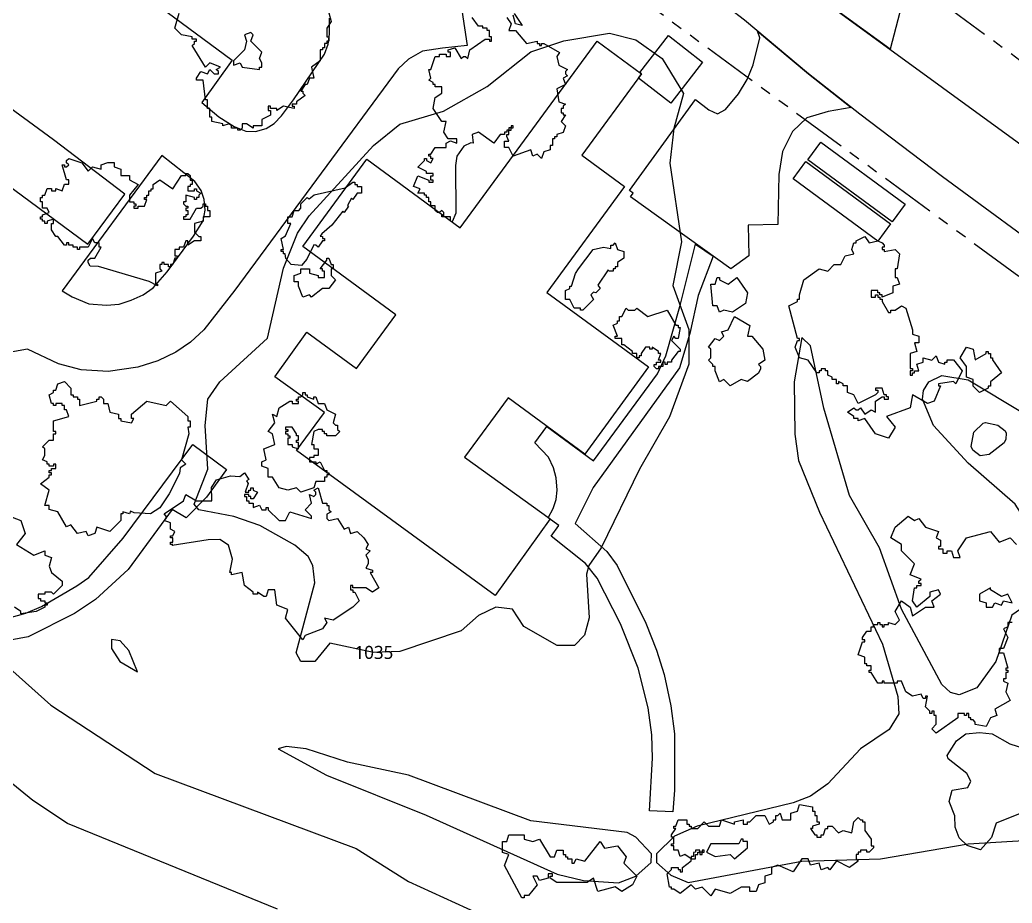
# Model space of a CAD drawing. Header units: metres. Extents: x -400 to 800, y -650 to 500.
# Drawn here: x -1 to 113.4, y -124.9 to -23 of the extents above; entities that cross this region are included whole.
import ezdxf
from ezdxf.enums import TextEntityAlignment as Align

# ---------------------------------------------------------------- set-up
doc = ezdxf.new("R2010")
doc.units = ezdxf.units.M
doc.header["$LTSCALE"] = 2
doc.linetypes.add('PHANTOM', pattern=[6.35, 3.175, -0.635, 0.635, -0.635, 0.635, -0.635])
for name, color, linetype in [('SITE-BLDG-EXIST', 7, 'CONTINUOUS'), ('SITE-PARKING', 250, 'CONTINUOUS'), ('SITE-PATH', 84, 'CONTINUOUS'), ('SITE-PROPERTY', 7, 'PHANTOM'), ('SITE-PROPERTY-SITE', 1, 'PHANTOM'), ('SITE-ROAD-GRAVEL', 32, 'CONTINUOUS'), ('SITE-ROAD-PAVED', 7, 'CONTINUOUS'), ('SITE-TREE-CANOPY', 94, 'CONTINUOUS'), ('TEXT-CONTOUR', 8, 'CONTINUOUS'), ('TOPO-CONTOUR-MAJOR', 8, 'CONTINUOUS'), ('TOPO-CONTOUR-MINOR', 9, 'CONTINUOUS')]:
    doc.layers.add(name, color=color, linetype=linetype)
doc.styles.add('OpenSans', font='OpenSans-Regular.ttf')

msp = doc.modelspace()

# ---------------------------------------------------------------- linework, layer by layer
at = {"layer": 'SITE-BLDG-EXIST'}
for points in [[(70.34, -29.77), (70.71, -29.27), (70.51, -29.1), (73.8, -24.86), (77.74, -27.92), (74.08, -32.65)], [(71.5, -63.05), (64.18, -73.1), (55.32, -66.61), (50.3, -73.44), (60.19, -80.58), (53.82, -89.41), (30.94, -72.68), (34.16, -68.29), (28.44, -64.21), (32.13, -59.06), (37.84, -63.24), (42.39, -57.05), (31.66, -49.17), (39.04, -39.12), (49.79, -47), (65.58, -25.49), (70.71, -29.27), (63.82, -38.65), (68.75, -42.27), (59.8, -54.46)], [(101.09, -44.3), (99.61, -46.32), (89.88, -39.18), (91.36, -37.15)], [(88.19, -41.35), (89.66, -39.36), (99.4, -46.57), (97.93, -48.56)]]:
    msp.add_lwpolyline(points, close=True, dxfattribs=at)
at = {"layer": 'SITE-PARKING'}
for points in [[(-12.35, -1.17), (23.51, -27.69), (20.01, -32.55), (21.98, -34.21), (23.74, -35.35), (25.11, -35.88), (26.22, -35.92), (27.43, -35.58), (28.35, -34.99), (29.22, -34.12), (30.61, -32.26), (34.16, -26.99), (34.58, -25.83), (34.73, -24.71), (34.73, -22.85)], [(48.87, -14.52), (50.62, -25.99), (47.76, -26.29), (45.48, -26.64), (43.86, -27.58), (42.64, -28.67), (23.83, -54.22), (20.27, -58.78), (18.73, -60.18), (17.03, -61.34), (14.94, -62.34), (12.64, -63.07), (9.24, -63.58), (6.13, -63.38), (3.51, -62.68), (-0.06, -60.99), (-4.79, -61.85)], [(-18.7, -30.01), (6.9, -48.89), (11.17, -43.15), (2.91, -36.86), (-24.16, -17.02)]]:
    msp.add_lwpolyline(points, dxfattribs=at)
for points in [[(92.22, -33.6), (89.77, -34.34), (88.11, -35.9), (86.96, -38.21), (86.54, -40.85), (86.43, -46.63), (83, -46.71), (83.06, -50.26), (81.02, -51.76), (69.43, -43.45), (69.75, -43.01), (69.33, -42.71), (76.92, -32.21), (78.45, -33.4), (79.46, -33.89), (80.4, -33.36), (81.9, -31.58), (82.89, -29.92), (83.57, -28.21), (84.33, -25.12), (84.09, -24.33), (89.95, -29.27), (94.89, -33.16)], [(3.91, -54.27), (5.08, -54.97), (6.99, -55.79), (9.05, -55.94), (10.48, -55.8), (11.9, -55.36), (13.26, -54.73), (14.43, -53.93), (16.03, -52.08), (19.07, -47.98), (20.17, -46.22), (20.42, -44.99), (20.31, -43.76), (19.96, -42.72), (19.23, -41.66), (15.41, -38.66)]]:
    msp.add_lwpolyline(points, close=True, dxfattribs=at)
at = {"layer": 'SITE-PATH'}
msp.add_lwpolyline([(77.22, -54.8), (76.26, -59.19), (75.1, -63.15), (65.14, -76.95), (63.05, -81.09), (66.7, -84.31), (67.9, -85.95), (71.2, -92.58), (72.43, -95.69), (73.32, -98.51), (74.08, -102.12), (74.49, -105.35), (74.49, -111.83), (74.32, -114.35), (71.62, -114.22), (71.98, -108.17), (71.9, -105.47), (71.46, -102.37), (70.32, -97.79), (68.28, -92.68), (65.59, -87.4), (64.24, -85.73), (60.29, -82.57), (61.19, -81.33), (59.95, -80.43), (60.52, -79.38), (60.87, -78.32), (60.99, -77.24), (60.85, -75.83), (60.55, -74.69), (60, -73.47), (58.41, -71.8), (59.8, -69.91), (65.18, -73.86), (72.53, -63.84), (73.5, -61.78), (75.21, -55.81), (76.94, -48.89), (78.96, -50.3)], close=True, dxfattribs=at)
msp.add_lwpolyline([(-2.2, -91.97), (-0.27, -91.44), (1.53, -90.67), (5.63, -88.3), (7.02, -87.31), (10.94, -82.81), (19, -71.98), (22.86, -74.87), (20.56, -78.06), (18.23, -80.46), (16.61, -79.47), (11.52, -86.39), (7.76, -89.87), (5.35, -91.47), (0, -94.18), (-3.75, -94.85)], dxfattribs=at)
at = {"layer": 'SITE-PROPERTY'}
msp.add_lwpolyline([(421.55, -17.74), (283.84, -18.14), (279.89, -37.89), (253.81, -73.42), (157.76, -2.91), (130.71, -39.75), (-0.33, 56.45), (90.84, 135.9)], dxfattribs=at)
msp.add_lwpolyline([(421.55, -17.74), (283.84, -18.14), (279.89, -37.89), (253.81, -73.42), (157.76, -2.91), (130.71, -39.75), (-0.33, 56.45), (90.84, 135.9)], dxfattribs=at)
msp.add_lwpolyline([(183.72, -188.35), (179.27, -223.86), (-38.3, -223.47), (-37.9, -66.24), (-38, -46.67), (-38.62, -19.17), (68.11, -18.76), (193.43, -110.75)], close=True, dxfattribs=at)
at = {"layer": 'SITE-PROPERTY-SITE'}
msp.add_lwpolyline([(183.72, -188.35), (179.27, -223.86), (-38.3, -223.47), (-37.9, -66.24), (-38, -46.67), (-38.62, -19.17), (68.11, -18.76), (193.43, -110.75)], close=True, dxfattribs=at)
at = {"layer": 'SITE-ROAD-GRAVEL'}
msp.add_lwpolyline([(122.72, -1.5), (101.31, -18.89), (99.36, -26.42), (86.24, -16.85), (94.77, -12.78), (94.04, -11.3), (95.53, -9.01), (93.81, -7.85), (94.47, -6.97), (96.19, -8.03), (100.89, -1.33), (99.18, 0), (100.24, 1.22), (101.72, -0.01), (104.61, 5.06), (107.58, 9.23), (105.7, 10.63), (106.94, 11.7), (108.49, 10.46), (112.7, 15.52), (115.58, 18.39)], dxfattribs=at)
at = {"layer": 'SITE-ROAD-PAVED'}
for points in [[(-51.72, 86.87), (-17.34, 60.81), (-1.3, 48.27), (24.67, 29.43), (79.99, -12.3), (122.62, -43.38)], [(119.42, -51.42), (105.38, -41.15), (95.88, -33.93), (89.95, -29.27), (82.57, -23.08), (77.14, -18.88)]]:
    msp.add_lwpolyline(points, dxfattribs=at)
at = {"layer": 'SITE-TREE-CANOPY'}
for points in [[(34.68, -22.25), (34.93, -23.25), (34.43, -24.01), (34.43, -25.01), (34.68, -25.01), (34.68, -25.51), (34.43, -25.51), (34.43, -25.76), (34.18, -25.76), (34.18, -26.26), (33.93, -26.26), (33.93, -26.5), (33.68, -26.5), (33.68, -27.76), (32.68, -28.5), (32.93, -29.76), (32.43, -29.76), (32.18, -30.51), (31.93, -30.51), (31.43, -31.26), (31.68, -31.26), (31.68, -31.51), (31.93, -31.75), (30.93, -32.51), (30.93, -32.75), (30.43, -32.75), (30.43, -33.01), (30.68, -33.01), (30.68, -33.25), (29.43, -33.01), (28.68, -33.51), (28.68, -33.25), (27.93, -33.25), (27.93, -33.01), (27.68, -33.01), (27.68, -33.51), (27.93, -33.51), (27.93, -34.01), (26.93, -34.51), (26.93, -35.26), (25.93, -35.25), (25.93, -35.51), (25.18, -35.01), (24.68, -35.01), (24.68, -35.51), (24.43, -35.76), (24.18, -35.76), (24.18, -35.51), (23.43, -35.51), (23.43, -35.25), (23.18, -35.01), (22.43, -35.25), (22.43, -35.01), (21.18, -34.75), (21.18, -34.25), (20.93, -34.25), (20.93, -33.25), (20.68, -33.25), (20.68, -32.26), (20.43, -32.26), (20.18, -30), (19.43, -30), (19.43, -29.76), (19.93, -29), (20.68, -29.26), (20.93, -28.76), (21.43, -29.26), (21.93, -29.26), (21.93, -29), (21.68, -28.76), (22.18, -28.5), (20.93, -28), (20.43, -28.5), (18.93, -26.01), (19.18, -25.75), (19.18, -25.51), (19.43, -25.51), (19.43, -25.25), (18.93, -25.25), (18.93, -25.01), (17.68, -24.75), (16.93, -24.01), (17.43, -22.26)], [(55.18, -22.76), (55.68, -23.51), (55.43, -24.26), (56.18, -24.26), (57.43, -25.76), (58.68, -25.5), (58.68, -25.76), (58.93, -25.76), (58.93, -26), (59.18, -26), (59.18, -25.76), (59.43, -25.76), (61.27, -26.82), (60.93, -27.26), (61.18, -28.25), (62.18, -28.75), (61.93, -29.01), (61.93, -29.25), (62.18, -29.51), (61.68, -29.75), (61.93, -30.51), (60.93, -31.01), (61.18, -32.51), (61.93, -32.76), (61.68, -33), (61.68, -33.26), (61.43, -33.26), (61.43, -33.76), (61.68, -33.76), (61.68, -34), (61.93, -34), (61.43, -34.76), (61.93, -35.26), (61.68, -36.01), (60.93, -36.26), (60.93, -36.51), (60.68, -36.51), (60.68, -36.76), (60.43, -36.76), (60.43, -37.51), (60.18, -37.51), (60.18, -38.01), (59.43, -38.25), (59.18, -39.01), (58.68, -38.51), (58.18, -38.75), (57.93, -38.01), (55.93, -38.75), (55.43, -37.76), (54.93, -37.76), (54.93, -37.01), (55.43, -37.01), (55.18, -36.5), (55.18, -36.26), (55.43, -36.26), (55.43, -35.76), (55.18, -35.76), (55.18, -36), (54.93, -36), (54.93, -36.26), (54.43, -36.26), (53.68, -37.26), (51.93, -36), (51.18, -36.26), (51.32, -37.26), (51.03, -37.23), (50.22, -37.62), (49.42, -38.74), (49.26, -39.85), (49.31, -45.34), (48.89, -46.34), (48.68, -46.26), (48.68, -45.76), (47.68, -45.76), (47.68, -45.5), (47.93, -45.5), (47.93, -45.26), (47.68, -45), (47.43, -45.26), (47.18, -45.26), (46.93, -45), (46.93, -44.5), (46.43, -44.5), (46.43, -44.01), (46.18, -44.01), (46.18, -43.51), (45.93, -43.51), (45.93, -43.26), (45.68, -43.26), (45.68, -43.01), (44.93, -43.01), (45.18, -42.51), (44.43, -42.25), (44.93, -41.01), (46.18, -41.51), (46.18, -41.75), (46.68, -41.75), (46.68, -41.51), (46.43, -41.51), (46.43, -41.01), (46.68, -41.01), (46.68, -40.75), (45.93, -40.75), (45.93, -40.51), (44.93, -40.01), (45.68, -39.26), (45.68, -39.01), (45.93, -39.01), (45.93, -39.26), (46.43, -39.51), (46.68, -39.01), (46.43, -39.01), (46.43, -38.76), (46.18, -38.76), (46.18, -38.51), (46.43, -38.51), (46.93, -37.76), (48.18, -37.76), (48.18, -37.26), (48.68, -37), (49.43, -37.26), (49.43, -36.76), (48.43, -36.76), (47.93, -36), (48.18, -34.76), (47.68, -34.76), (46.68, -33.26), (46.93, -32.01), (47.68, -31.51), (47.68, -30.75), (46.93, -30.75), (46.93, -30.51), (46.68, -30.51), (46.68, -30.25), (46.18, -30.01), (46.43, -29.76), (46.18, -28.76), (46.43, -28.76), (46.93, -27.26), (47.43, -27.26), (47.43, -27), (48.18, -27), (48.18, -27.26), (48.68, -27.26), (48.68, -26.76), (48.43, -26.76), (48.43, -26.5), (49.18, -26.26), (49.93, -27.5), (50.18, -27.26), (50.43, -27.26), (50.68, -27.51), (50.93, -26.5), (52.68, -25.26), (53.18, -25.26), (53.18, -25.5), (53.43, -25.5), (53.43, -25), (53.18, -25), (53.18, -24.26), (52.93, -24.26), (52.93, -24.01), (52.43, -24.01), (52.43, -23.76), (51.93, -23.76), (51.18, -22.76)], [(56.03, -22.29), (56.96, -23.7), (56.18, -23.51), (55.93, -22.51)], [(-2.82, -80), (-0.82, -80.76), (-0.32, -82.26), (-1.32, -83.51), (0.68, -84.75), (1.93, -84.25), (1.93, -84.75), (2.68, -85.01), (2.43, -86.01), (2.68, -86.75), (3.93, -87.76), (3.93, -88.26), (2.93, -89.26), (2.68, -89), (1.93, -89), (1.93, -89.26), (1.18, -89.26), (1.18, -89.76), (1.43, -89.76), (1.43, -90), (1.93, -90), (1.93, -90.26), (2.18, -90.26), (2.18, -90.5), (1.93, -90.5), (1.93, -90.76), (0.93, -91.26), (-0.82, -91.5), (-0.82, -91.26), (-1.57, -90.76)], [(113.43, -92.51), (112.93, -92.51), (112.93, -93.01), (112.43, -93.25), (112.93, -94.26), (112.43, -95.51), (111.93, -95.51), (111.93, -96), (112.43, -96), (112.93, -97.76), (112.68, -97.76), (112.68, -98), (112.93, -98), (112.93, -98.26), (112.68, -98.26), (112.68, -99.01), (112.43, -99.01), (112.43, -99.26), (112.93, -99.51), (112.68, -100.51), (113.18, -101.51), (111.43, -102.51), (111.68, -103.25), (110.93, -103.51), (110.43, -104.51), (109.18, -104.26), (109.18, -104.01), (108.93, -103.75), (108.68, -103.75), (108.68, -103.51), (108.43, -103.51), (108.43, -103.01), (108.18, -103.01), (108.18, -103.25), (107.93, -103.25), (107.93, -103.01), (107.18, -103.01), (107.18, -103.51), (104.68, -105.26), (104.18, -104.76), (104.68, -104.25), (104.68, -103.25), (104.43, -103.25), (104.43, -102.75), (104.18, -102.75), (104.18, -103.01), (103.93, -103.01), (103.93, -102.75), (103.43, -102.25), (103.68, -101.01), (103.43, -101.01), (103.43, -101.26), (103.18, -101.26), (102.93, -100.76), (101.93, -101.01), (101.18, -100.51), (100.68, -99.26), (100.18, -99.26), (100.18, -99.5), (98.68, -99.5), (98.68, -99.26), (98.43, -99.26), (98.43, -99.5), (97.93, -99.5), (97.18, -98.26), (96.93, -98.26), (96.93, -98), (97.18, -98), (97.18, -97.5), (96.68, -97.5), (96.68, -97.26), (96.43, -97.26), (96.43, -96.51), (95.68, -96.26), (96.18, -94.75), (96.43, -94.75), (96.43, -94.51), (96.18, -94.51), (96.18, -94.25), (96.68, -93.51), (97.18, -93.51), (97.18, -93.01), (97.43, -93.01), (97.43, -92.75), (97.93, -92.75), (97.93, -92.51), (98.18, -92.51), (98.18, -92.75), (98.43, -92.75), (98.43, -93.01), (98.68, -93.01), (98.68, -92.75), (99.18, -92.75), (99.18, -92.51), (99.93, -92.75), (100.43, -92.25), (99.93, -91.26), (100.68, -90), (101.68, -90.76), (101.93, -91.76), (103.43, -90.76), (104.43, -90.76), (104.18, -90.01), (105.18, -89.26), (104.93, -88.76), (103.93, -89), (103.93, -89.5), (102.43, -90.76), (101.93, -90), (102.18, -88.5), (102.43, -88.5), (102.43, -88.26), (102.93, -88.26), (102.93, -88), (102.68, -88), (102.68, -87.76), (102.93, -87.5), (101.68, -87), (102.18, -85.76), (100.68, -84.25), (100.68, -83.51), (99.43, -82.75), (99.93, -81.51), (101.43, -80.26), (102.18, -80.76), (102.68, -80.51), (103.43, -81.51), (104.93, -82.01), (104.68, -82.75), (105.18, -83.01), (105.18, -83.75), (104.93, -83.75), (104.93, -84.01), (105.43, -84.01), (105.43, -84.51), (105.93, -84.51), (105.93, -84.25), (106.43, -84.25), (106.68, -85.01), (107.43, -85.01), (107.18, -84.25), (108.18, -82.75), (110.93, -82.01), (111.93, -83.25), (113.18, -82.75), (113.93, -83.51)]]:
    msp.add_lwpolyline(points, dxfattribs=at)
for points in [[(25.18, -25.51), (24.93, -26.51), (23.68, -27.76), (23.68, -28.26), (24.43, -28), (24.68, -28.5), (26.68, -28.76), (26.68, -28.5), (26.93, -28.5), (26.93, -28), (26.68, -27.5), (26.93, -26.76), (25.68, -25.51), (25.93, -24.75), (25.68, -24.51), (24.93, -24.75)], [(55.93, -35.5), (55.93, -35.26), (55.68, -35.26), (55.68, -35.5)], [(55.68, -35.76), (55.68, -35.5), (55.43, -35.5), (55.43, -35.76)], [(6.93, -51), (6.93, -50.76), (7.18, -50.5), (7.68, -50.5), (8.43, -49.26), (8.18, -49.26), (8.18, -48.76), (7.68, -48.76), (7.43, -48.26), (6.93, -49.26), (5.93, -49.26), (5.93, -49.5), (5.68, -49.5), (5.68, -49.26), (5.18, -49.26), (5.18, -49.01), (4.68, -49.01), (4.68, -48.76), (4.43, -48.76), (4.43, -49.01), (4.18, -49.01), (3.43, -48.01), (3.18, -48.01), (2.68, -47.25), (2.68, -46.51), (2.93, -46.51), (2.93, -46.01), (2.18, -46.25), (2.18, -46.51), (1.93, -46.51), (1.93, -46.25), (1.68, -46.25), (1.68, -46.01), (1.43, -46.01), (1.43, -45.75), (1.68, -45.75), (1.68, -45.51), (2.43, -45.25), (2.18, -44.76), (1.68, -44.76), (1.68, -44.01), (1.43, -44.01), (1.43, -43.51), (1.68, -43.51), (1.68, -43.26), (1.93, -43.26), (2.18, -42.5), (2.68, -42.5), (2.68, -42.76), (3.18, -42.76), (3.18, -42.5), (3.93, -42.76), (4.18, -42), (4.68, -42), (4.68, -41.5), (4.43, -41.5), (3.93, -39.76), (4.18, -39.76), (4.18, -40), (4.43, -40), (4.68, -39.76), (4.43, -39.51), (4.43, -39.26), (4.68, -39.01), (6.18, -39.51), (6.93, -40.5), (7.43, -40), (8.43, -40.26), (8.43, -39.76), (9.18, -39.5), (9.93, -39.5), (9.93, -40), (10.68, -40.26), (10.68, -41), (11.68, -41), (11.68, -41.5), (12.68, -42.01), (11.68, -43.26), (11.68, -44.01), (12.18, -44.01), (12.18, -44.25), (12.43, -44.25), (12.43, -44.51), (12.18, -44.51), (12.18, -44.75), (12.68, -44.75), (12.68, -44.51), (13.43, -44.51), (13.68, -43.75), (13.43, -43.75), (13.43, -43.51), (13.68, -43.51), (13.68, -43.26), (13.93, -43.26), (13.93, -42.76), (14.18, -42.76), (14.18, -42.51), (14.43, -42.51), (14.43, -42.01), (15.18, -41.5), (16.68, -42.51), (17.68, -41), (18.18, -41), (18.18, -40.76), (18.43, -40.76), (18.68, -41), (18.68, -41.51), (18.93, -41.51), (18.93, -42.01), (18.68, -42.01), (18.68, -42.26), (18.43, -42.26), (18.43, -42.76), (19.18, -42.76), (19.18, -42.51), (19.43, -42.51), (19.43, -42.76), (19.93, -43.01), (19.68, -43.25), (19.68, -43.51), (19.43, -43.51), (19.43, -43.75), (19.18, -43.75), (19.18, -43.51), (18.18, -43.25), (18.18, -44.01), (17.93, -44.01), (17.93, -44.25), (18.18, -44.51), (18.43, -44.51), (18.43, -44.75), (18.18, -44.75), (18.18, -45.01), (18.43, -45.01), (18.43, -45.51), (18.18, -45.51), (18.18, -45.75), (17.93, -45.75), (17.93, -46.01), (18.68, -46.01), (19.43, -44.75), (19.93, -44.75), (20.18, -44.51), (20.18, -44.25), (20.43, -44.25), (20.43, -44.51), (20.68, -44.51), (20.68, -45.01), (20.93, -45.01), (20.93, -45.76), (20.18, -45.75), (20.18, -46.26), (19.18, -46.51), (19.18, -47.51), (19.68, -48), (19.93, -48), (19.93, -48.5), (19.18, -48.5), (18.43, -49), (18.43, -48.5), (18.18, -48.5), (17.93, -49.26), (17.43, -49.26), (17.43, -49.5), (16.93, -49.5), (16.93, -50.26), (17.18, -50.26), (17.18, -50.5), (16.93, -50.5), (16.68, -51.26), (16.43, -51.26), (16.43, -51.51), (16.18, -51.51), (16.18, -51.26), (15.68, -51.26), (15.68, -51), (15.43, -51), (15.43, -51.26), (15.18, -51.26), (15.18, -51.76), (15.43, -52.01), (14.68, -52.26), (14.68, -53.51), (14.93, -53.51), (14.93, -53.71), (13.97, -53.22), (8.13, -51.47), (7.14, -51.44)], [(37.43, -41.75), (37.68, -41.75), (37.68, -42.01), (37.93, -42.01), (37.93, -42.25), (38.43, -42.25), (38.43, -43.01), (37.93, -43.01), (37.43, -43.76), (37.28, -43.61), (36.8, -44.44), (36.93, -44.51), (36.43, -45.26), (36.27, -45.09), (35.02, -46.7), (33.85, -47.71), (33.65, -47.97), (33.93, -48), (33.93, -48.26), (34.18, -48.26), (34.18, -48.5), (33.93, -48.5), (33.43, -49.26), (33.18, -49), (32.93, -48.98), (32.13, -50.62), (31.53, -51.36), (30.34, -51.26), (29.71, -50.56), (29.64, -50.01), (29.43, -50.01), (29.43, -49.76), (29.18, -49.76), (29.18, -49.5), (29.43, -49.5), (29.18, -48.26), (29.68, -47.93), (30.27, -46.5), (29.93, -46.5), (29.93, -45.76), (30.43, -45.76), (30.68, -45.01), (31.2, -45.01), (31.43, -44.74), (31.43, -44.25), (32.18, -43.51), (32.41, -43.69), (32.98, -43.2), (36.55, -42.41)], [(95.18, -68.76), (94.43, -68.26), (95.18, -67.76), (95.43, -68.01), (95.68, -68.01), (95.93, -67.76), (96.43, -68.5), (97.18, -68), (97.68, -68.26), (97.68, -67.01), (98.43, -66.51), (98.68, -66.51), (98.68, -66.76), (99.18, -66.76), (99.18, -66.51), (98.93, -66.51), (98.93, -66.26), (98.68, -66.26), (98.43, -65.51), (97.68, -65.51), (97.68, -65.75), (97.93, -65.75), (97.93, -66.01), (97.68, -66.26), (95.68, -67.26), (95.18, -66.25), (94.43, -66.01), (94.43, -65.25), (93.93, -65.25), (93.93, -65.01), (93.43, -64.75), (93.43, -65.01), (93.18, -65.01), (93.18, -64.51), (92.68, -64.51), (92.68, -64.25), (92.18, -64.01), (92.18, -63.51), (91.93, -63.51), (91.93, -63.26), (91.43, -63.26), (91.43, -63.51), (91.18, -63.51), (91.18, -63.75), (90.93, -63.75), (89.93, -62.26), (88.93, -62), (88.43, -60.76), (88.68, -60), (88.93, -60), (88.93, -59.76), (88.68, -59.76), (87.68, -56.01), (88.68, -55.51), (88.68, -55.25), (88.93, -55.25), (88.93, -54.75), (89.43, -53.01), (91.18, -51.76), (92.18, -52), (92.93, -51.26), (93.68, -51.26), (94.18, -50.26), (95.18, -50), (94.93, -49.5), (95.18, -48.76), (95.43, -48.76), (95.43, -48.51), (96.43, -48.01), (96.93, -48.76), (97.93, -48.5), (98.43, -48.76), (98.68, -49), (98.68, -49.26), (98.43, -49.26), (98.43, -49.5), (98.68, -49.5), (98.68, -49.76), (99.93, -49.5), (100.43, -50), (100.18, -51.76), (99.93, -51.76), (99.93, -52.76), (100.18, -52.76), (100.43, -53.51), (99.68, -53.75), (99.68, -54.51), (98.43, -55.01), (98.43, -54.75), (98.18, -54.75), (98.18, -54.51), (97.93, -54.51), (97.93, -54.25), (97.18, -54.25), (97.18, -55.01), (97.68, -55.01), (97.68, -54.75), (97.93, -54.75), (97.93, -55.01), (98.18, -55.01), (98.18, -55.25), (98.43, -55.25), (98.43, -55.51), (99.18, -56.76), (99.43, -56.76), (99.43, -56.51), (99.93, -56.51), (100.68, -56.01), (101.18, -56.26), (101.93, -58.76), (101.93, -59.26), (102.68, -59.5), (102.68, -60.26), (102.18, -60.26), (102.43, -61.26), (101.68, -61.51), (101.68, -63.25), (101.93, -63.25), (101.93, -63.51), (101.68, -63.51), (101.68, -64.01), (101.93, -64.01), (101.93, -63.75), (102.18, -63.75), (102.18, -63.51), (102.68, -63.51), (102.43, -62.75), (103.18, -62.51), (103.18, -62.01), (104.18, -62.26), (104.68, -61.76), (104.93, -62.51), (105.68, -62.75), (105.68, -62.51), (105.93, -62.51), (105.93, -62.25), (106.68, -62.25), (107.68, -63.51), (106.93, -65.01), (106.68, -64.75), (104.93, -65.01), (104.93, -65.25), (105.18, -65.25), (104.43, -67.01), (103.68, -67.26), (101.93, -66.26), (101.68, -67.76), (98.93, -68.76), (99.93, -70), (99.18, -71.26), (97.68, -70.76), (96.43, -69), (95.68, -69.26), (95.68, -69), (95.18, -69)], [(63.43, -51.76), (65.13, -49.52), (66.32, -49.23), (67.18, -49.39), (67.18, -49.01), (67.43, -49.01), (67.68, -48.75), (67.93, -49.51), (68.68, -49.75), (68.68, -50.51), (67.93, -51.01), (67.93, -51.51), (67.68, -51.51), (67.68, -51.76), (67.43, -51.76), (67.43, -52), (66.93, -52), (66.86, -51.85), (65.68, -53.61), (65.93, -54), (65.43, -54.5), (65.18, -54.42), (64.87, -54.76), (65.18, -55.26), (63.93, -56.51), (63.68, -56.51), (63.68, -56.26), (62.93, -56.26), (62.43, -55.26), (61.93, -55.26), (61.93, -54.26), (62.43, -54), (62.43, -53.76), (62.65, -53.76), (63.1, -52.28)], [(34.93, -51.25), (35.18, -51.25), (35.18, -51.75), (34.93, -51.75), (34.93, -52.51), (35.43, -53.01), (34.68, -54.01), (33.93, -54.01), (32.68, -55.01), (32.43, -54.76), (31.68, -55.01), (31.18, -53.75), (31.18, -53.25), (30.68, -53.25), (30.68, -52.51), (31.43, -52.25), (31.43, -51.75), (32.43, -51.75), (32.43, -52.25), (33.43, -52.51), (33.43, -52.75), (34.18, -52.75), (34.18, -52.01), (33.93, -52.01), (33.93, -51.75), (33.68, -51.75), (34.43, -50.75), (34.43, -50.51), (34.68, -50.51)], [(82.93, -54.51), (82.68, -55.75), (81.18, -56.75), (80.18, -56.51), (79.68, -56.75), (79.43, -56.01), (78.93, -56.01), (78.68, -53.51), (79.18, -53.51), (79.43, -52.76), (79.68, -52.76), (79.68, -53), (80.68, -53.51), (81.68, -52.76)], [(71.43, -57.25), (73.68, -56.51), (74.68, -58.25), (74.93, -58.25), (74.93, -58.51), (75.18, -58.51), (74.93, -59.76), (74.68, -59.76), (74.43, -59.51), (74.18, -60.01), (75.18, -61), (75.18, -61.26), (74.93, -61.26), (74.18, -62.26), (74.18, -62.5), (73.68, -62.5), (73.68, -62.76), (73.43, -62.76), (73.43, -62.5), (73.18, -62.5), (73.18, -63), (72.68, -63), (72.68, -63.26), (72.43, -63.26), (72.18, -63), (72.18, -62.76), (72.43, -62.76), (72.43, -62.5), (72.93, -62.5), (72.93, -62.26), (72.68, -62.26), (72.93, -61.5), (72.68, -61.5), (72.68, -61.26), (71.93, -60.76), (71.93, -61), (71.68, -61.01), (71.68, -60.76), (71.18, -60.76), (70.68, -61.5), (70.68, -61.76), (70.43, -61.76), (70.43, -62), (70.18, -62), (70.18, -61.5), (69.68, -61.5), (69.68, -61.26), (68.68, -60.51), (68.43, -60.51), (68.43, -59.76), (67.68, -59.76), (67.68, -59.51), (67.93, -59.51), (67.43, -58.25), (67.93, -58.01), (67.93, -57.75), (68.18, -57.75), (68.18, -57.25), (68.43, -57.25), (68.93, -56.26), (69.18, -56.51), (69.93, -56.51), (70.18, -56.26)], [(82.93, -59.51), (83.43, -59.51), (84.68, -61), (84.93, -62.26), (84.18, -62.76), (84.43, -63.01), (84.43, -63.26), (84.18, -63.76), (82.93, -64.75), (82.18, -64.51), (80.93, -65.25), (80.18, -64.51), (79.68, -64.76), (79.18, -63.51), (79.18, -63), (78.93, -63), (78.93, -62.76), (78.43, -62.26), (78.68, -62), (78.68, -61), (78.43, -60.76), (79.18, -59.76), (79.68, -60.01), (80.18, -59.51), (79.93, -59.01), (80.68, -58.76), (81.43, -57.25), (83.18, -58.26)], [(109.18, -62.25), (110.43, -61.51), (110.43, -61.26), (110.68, -61.26), (110.68, -61.51), (110.93, -61.51), (110.93, -62.01), (111.18, -62.01), (111.18, -62.25), (112.18, -63.75), (110.93, -64.76), (110.93, -65.26), (110.68, -65.26), (110.68, -65.51), (109.68, -66.01), (108.93, -65.26), (108.93, -64.51), (108.18, -64.25), (108.18, -63.01), (107.43, -62.01), (108.18, -60.76), (108.93, -61.01)], [(17.68, -73.75), (18.18, -74.25), (17.54, -74.69), (17.46, -75.32), (16.25, -77.67), (15.2, -79.28), (14.11, -79.99), (12.24, -79.86), (11.79, -79.68), (11.68, -80), (10.93, -79.76), (10.93, -80), (10.68, -80), (10.68, -80.76), (9.43, -82.01), (7.93, -81.51), (7.68, -82.26), (6.93, -82.51), (6.68, -82.01), (5.68, -82.26), (4.93, -81.26), (4.43, -81.5), (3.43, -79.76), (2.43, -79.5), (2.43, -79.01), (1.93, -79.01), (2.43, -77.25), (1.43, -76.51), (2.43, -75.75), (2.43, -75.51), (2.68, -75.51), (2.68, -75.25), (2.43, -75.25), (2.43, -75.01), (2.68, -75.01), (2.68, -74.75), (3.18, -74.75), (3.18, -74.25), (2.93, -74.25), (2.93, -74.51), (2.43, -74.51), (2.43, -74.25), (2.18, -74.25), (2.18, -74.01), (1.68, -73.76), (1.93, -73.26), (1.93, -72.51), (1.68, -72.26), (2.43, -71.5), (2.93, -71.5), (2.93, -70.76), (3.18, -70.76), (3.18, -70.5), (2.93, -70.5), (2.93, -69.26), (4.68, -68.76), (4.43, -68.01), (4.18, -68.01), (4.18, -67.51), (3.93, -67.51), (3.93, -67.25), (3.18, -67.25), (3.18, -67.51), (2.93, -67.51), (2.93, -67.25), (2.68, -67.25), (2.43, -66.25), (2.93, -66.01), (2.93, -65.75), (3.18, -65.75), (3.43, -65.01), (4.18, -64.75), (4.93, -65.51), (4.93, -66.25), (5.18, -66.25), (5.18, -66.51), (5.68, -66.51), (5.68, -66.75), (5.93, -66.75), (5.93, -67.51), (7.93, -67.01), (7.93, -66.76), (8.18, -66.76), (8.18, -66.51), (8.43, -66.51), (8.68, -66.76), (8.68, -67.26), (9.18, -67.26), (9.43, -68.26), (10.43, -68.5), (10.43, -69), (10.68, -69), (10.68, -69.26), (11.93, -69.5), (12.18, -69), (11.93, -69), (11.93, -68.5), (13.68, -67.01), (15.93, -67.51), (16.43, -67.01), (18.43, -68.76), (18.43, -69.26), (18.68, -69.26), (18.68, -70), (18.43, -70), (18.53, -70.77)], [(31.93, -66.26), (32.18, -66.26), (32.18, -66.5), (32.93, -66.76), (32.93, -66.5), (33.18, -66.5), (33.43, -67.26), (34.18, -67.26), (34.43, -68), (35.43, -68.51), (35.18, -69.51), (35.43, -69.76), (35.68, -69.76), (35.68, -70.25), (35.93, -70.51), (35.43, -71.01), (34.43, -71.01), (34.43, -70.75), (34.18, -70.75), (34.18, -70.51), (33.93, -70.51), (33.93, -70.26), (33.43, -70.26), (32.93, -70.51), (32.68, -72.01), (32.93, -72.01), (32.93, -72.51), (33.43, -72.51), (33.43, -73.25), (32.93, -73.25), (32.93, -73.51), (32.43, -73.51), (32.43, -74.01), (33.18, -74.01), (33.18, -74.26), (33.68, -74.01), (34.18, -75.01), (34.43, -75.01), (34.43, -75.26), (34.68, -75.26), (34.68, -75.5), (34.43, -75.5), (34.43, -75.76), (34.18, -75.76), (34.18, -76.26), (33.18, -76.26), (32.93, -77), (31.43, -77.5), (30.93, -77), (29.93, -77.26), (28.93, -77), (28.18, -75.76), (27.68, -75.76), (27.68, -74.76), (26.93, -74.51), (26.93, -74.01), (27.43, -73.75), (27.18, -72.51), (28.43, -72.01), (28.18, -70.76), (27.68, -70.51), (28.43, -69.51), (28.18, -68.5), (28.68, -68.76), (28.93, -67.76), (30.18, -67), (30.43, -67), (30.43, -67.26), (31.18, -67.26), (31.18, -67), (30.93, -67), (30.93, -66.76), (31.18, -66.76), (31.18, -66.5), (31.43, -66.5), (31.68, -66.26), (31.68, -66), (31.93, -66)], [(110.76, -73.14), (109.73, -73.3), (108.88, -72.64), (108.71, -72.21), (109, -70.59), (110.1, -69.53), (110.36, -69.47), (111.77, -69.76), (112.62, -70.42), (112.73, -70.68), (112.71, -71.39), (112.5, -71.82)], [(29.68, -70.26), (29.93, -70.26), (29.93, -70.51), (29.68, -70.51), (29.68, -70.76), (29.93, -70.76), (29.93, -71.01), (30.18, -71.01), (30.18, -71.25), (29.93, -71.25), (29.93, -72.01), (30.43, -72.01), (30.43, -72.25), (31.18, -72.51), (31.18, -71.75), (30.93, -71.75), (30.93, -71.51), (31.18, -71.51), (31.18, -71.01), (30.93, -71.01), (30.93, -70.75), (30.43, -70.01), (29.68, -70.01)], [(21.18, -78.3), (21.14, -76.96), (21.72, -76.08), (23.33, -75.6), (24.41, -75.68), (24.93, -75.26), (25.43, -76.01), (25.19, -76.2), (25.37, -76.49), (25.04, -77.5), (25.43, -77.5), (25.43, -77.26), (25.68, -77.26), (25.68, -77), (25.93, -77), (25.93, -77.26), (26.43, -77.5), (25.93, -78.26), (25.68, -78.26), (25.68, -78), (25.43, -78), (25.43, -77.76), (24.96, -77.76), (24.93, -78), (25.18, -78), (25.18, -78.5), (25.43, -78.5), (25.43, -78.76), (25.93, -78.76), (25.93, -79.26), (26.68, -79), (26.93, -79.51), (27.43, -79.51), (27.43, -79.26), (27.68, -79.26), (27.68, -79.51), (28.93, -80.75), (29.68, -80.75), (30.18, -79.76), (32.68, -80.51), (32.68, -80.25), (31.93, -79.51), (32.68, -78.76), (32.43, -77.76), (32.93, -78), (33.18, -77.76), (33.18, -77.5), (32.93, -77.26), (33.43, -77), (33.93, -78.76), (34.43, -78.76), (34.43, -79.01), (34.68, -79.01), (34.68, -79.51), (34.93, -79.76), (34.43, -80.01), (34.43, -80.51), (34.68, -80.75), (35.68, -80.51), (36.43, -81.75), (36.93, -81.51), (37.18, -82.25), (37.93, -82.01), (38.68, -82.76), (39.18, -83.51), (38.93, -84.01), (39.43, -84.26), (38.93, -84.76), (39.18, -85.26), (39.18, -85.76), (38.93, -86.26), (39.68, -86.5), (39.68, -86.76), (39.43, -86.76), (40.43, -88.51), (39.68, -89.01), (38.93, -88.51), (37.43, -88.51), (37.43, -88.26), (37.18, -88.26), (37.18, -88.76), (37.43, -88.76), (37.43, -89.01), (37.68, -89.01), (38.18, -90.01), (37.43, -90.75), (35.18, -92.25), (34.18, -92.01), (34.43, -92.51), (33.93, -93.26), (31.93, -94.01), (31.68, -94.51), (29.68, -92.01), (29.93, -91.01), (28.68, -90.51), (28.43, -88.76), (27.68, -88.76), (27.43, -89.51), (27.18, -89.51), (26.43, -89.01), (26.43, -89.26), (25.93, -89.26), (25.93, -89.01), (24.93, -88.26), (24.68, -86.76), (23.43, -87), (23.43, -86.76), (23.25, -86.76), (23.57, -85.22), (23.11, -83.6), (22.11, -82.96), (20.76, -82.99), (16.62, -83.63), (16.68, -83.51), (16.43, -83.51), (16.43, -83.25), (16.68, -83.25), (16.68, -82.75), (16.43, -82.75), (16.43, -82.51), (16.68, -82.51), (16.93, -82.01), (16.43, -81.76), (16.43, -81.01), (15.68, -80.76), (15.93, -80.51), (15.93, -80.26), (15.68, -80), (17.93, -78.5), (18.18, -77.76), (19.43, -78.5), (21.18, -78.5)], [(109.68, -89.26), (109.68, -90.01), (110.43, -90.26), (110.43, -90.76), (111.18, -90.76), (111.43, -90.26), (112.18, -90.51), (112.43, -90.01), (113.43, -90.26), (112.93, -89.26), (112.18, -89.51), (110.93, -88.76), (110.93, -88.5)], [(105.93, -107.85), (107.02, -106.15), (108.09, -105.33), (109.68, -105.21), (111.12, -105.36), (113.15, -106.5), (115.57, -107.28), (117.57, -108.57), (118.11, -110.21), (117.7, -112.23), (115.68, -113.98), (111.6, -115.64), (111.05, -117.29), (109.79, -118.73), (108.23, -118.22), (107.33, -117.33), (106.84, -116.11), (106.82, -114.82), (106.18, -113.14), (106.51, -111.85), (108.3, -111.54), (108.65, -110.8), (108.21, -109.92), (106.06, -108.22)], [(75.68, -119.26), (75.18, -119.5), (74.93, -118.76), (74.43, -118.76), (74.43, -118.26), (74.18, -118.26), (74.18, -118.01), (74.43, -118.01), (74.43, -117.25), (74.18, -117.25), (74.18, -117.01), (74.68, -116.25), (74.43, -116.25), (74.43, -116.01), (74.68, -116.01), (74.93, -115.25), (75.93, -115.25), (75.93, -115.75), (76.18, -115.75), (76.18, -116.01), (76.43, -116.01), (76.43, -116.25), (77.18, -116.25), (77.93, -115.51), (78.43, -116.01), (79.68, -116.01), (79.93, -115.25), (81.43, -115.75), (81.43, -115.51), (82.43, -115.25), (82.43, -115.75), (82.93, -115.75), (82.93, -115.51), (83.18, -115.51), (83.93, -114.75), (84.93, -114.75), (85.43, -115.75), (85.93, -115.51), (85.93, -115.25), (86.18, -115.25), (86.18, -114.75), (86.43, -114.75), (86.68, -114.51), (86.93, -115.25), (87.93, -115.25), (87.93, -114.51), (88.68, -114.25), (88.93, -113.51), (90.43, -113.75), (90.43, -114.25), (90.68, -114.25), (90.68, -114.75), (90.93, -114.75), (90.93, -115.51), (91.18, -115.51), (91.18, -115.76), (90.43, -116.01), (90.43, -116.26), (90.18, -116.26), (90.68, -117.01), (90.93, -117.01), (90.93, -117.26), (91.43, -117.26), (91.43, -117.01), (91.68, -117.01), (91.93, -116.26), (92.18, -116.26), (92.18, -116.01), (92.68, -116.01), (93.43, -116.76), (93.93, -116.51), (94.93, -116.76), (95.18, -115.51), (95.68, -115.01), (95.93, -115.26), (96.18, -115.26), (96.18, -115.51), (96.43, -115.51), (96.43, -116.51), (97.18, -117.5), (97.18, -118.26), (97.43, -118.26), (97.43, -118.5), (96.93, -119), (96.68, -119), (96.68, -118.76), (95.93, -118.76), (95.93, -119), (95.68, -119), (95.68, -119.26), (95.43, -119.26), (95.43, -119.76), (95.68, -120.01), (94.68, -120.76), (93.18, -120), (92.43, -121.01), (92.18, -120.76), (91.43, -121.01), (91.18, -120.26), (90.18, -120.5), (89.93, -119.76), (89.18, -119.76), (88.18, -121.26), (86.43, -120.5), (85.68, -120.76), (85.68, -121.51), (84.93, -121.76), (84.93, -122.51), (84.18, -122.76), (83.93, -123.51), (83.18, -123.51), (83.18, -123.01), (82.18, -123.01), (80.93, -123.75), (79.18, -123.26), (78.68, -124.01), (77.68, -123.01), (76.93, -123.26), (76.43, -122.76), (75.18, -123.76), (74.43, -123.26), (74.18, -123.26), (74.18, -123.01), (73.93, -123.01), (73.68, -121.5), (74.18, -121), (74.18, -120.76), (74.93, -120.76), (74.93, -121), (75.18, -121), (75.18, -121.26), (75.43, -121.26), (75.43, -120.76), (76.43, -120), (76.43, -119.76)], [(58.18, -117.75), (58.93, -117.51), (60.18, -119.51), (60.68, -119.51), (60.93, -118.75), (61.68, -118.75), (61.68, -119.26), (61.93, -119.26), (61.93, -119.51), (62.18, -119.51), (62.18, -119.76), (62.68, -119.76), (62.68, -120.26), (62.93, -120.26), (63.18, -119.76), (64.18, -120.01), (65.93, -117.75), (66.43, -118.51), (67.93, -118.26), (68.93, -119.51), (68.68, -120.26), (70.18, -121.76), (69.68, -122.76), (68.43, -123.51), (67.68, -123), (65.68, -123.51), (65.18, -122), (64.43, -122.5), (60.93, -122.5), (60.18, -122), (60.18, -121.76), (60.43, -121.76), (60.43, -121.5), (59.93, -121.5), (59.93, -122), (58.93, -122.26), (58.68, -121.76), (58.18, -121.76), (58.68, -122.76), (57.68, -124), (57.18, -124), (57.18, -124.26), (56.93, -124.26), (54.93, -120.51), (55.43, -119.25), (54.68, -119.01), (54.68, -117.75), (55.18, -117.75), (55.43, -117.01), (57.18, -117.01), (57.18, -117.51)], [(79.18, -119.5), (80.93, -119.26), (81.43, -119.76), (82.93, -118.5), (82.93, -117.76), (82.43, -117.76), (82.43, -117.51), (82.18, -117.51), (81.93, -118.01), (78.68, -118.01), (78.18, -119)], [(76.68, -119.76), (76.93, -119.76), (76.93, -119.26), (77.18, -119.26), (77.18, -119), (77.43, -119), (77.43, -118.76), (76.93, -118.76), (76.93, -119), (76.68, -119.01), (76.68, -119.5), (76.43, -119.5), (76.43, -119.76)], [(77.93, -119), (77.93, -118.76), (77.68, -118.76), (77.68, -119)], [(77.43, -119.26), (77.68, -119.26), (77.68, -119), (77.43, -119)]]:
    msp.add_lwpolyline(points, close=True, dxfattribs=at)
at = {"layer": 'TOPO-CONTOUR-MAJOR'}
for points in [[(61.77, -25.47), (67.03, -24.59), (70.05, -25.35), (73.09, -27.49), (75.55, -31.52), (74.43, -35.55), (73.98, -39.58), (75.31, -48.65), (74.32, -53.68), (76.16, -58.72), (76.16, -62.75), (73.95, -68.8), (70.46, -74.84), (66.07, -83.91), (64.65, -85.93), (64.35, -86.94), (64.68, -91.97), (64.15, -93.99), (63, -95.16), (60.98, -95.16), (57.15, -92.98), (55.85, -90.97), (53.93, -90.75), (51.92, -91.7), (49.9, -93.47), (42.85, -95.84), (39.82, -95.96), (34.79, -94.88), (33.04, -97.01), (31.42, -97.01), (30.91, -96), (33.04, -87.94), (32.83, -85.93), (32.29, -84.92), (30.76, -83.58), (26.72, -81.33), (23.7, -80.28), (19.67, -79.52), (19.13, -78.87), (20.7, -74.84), (20.42, -69.81), (20.71, -66.78), (22.12, -64.77), (27.58, -59.73), (29.45, -51.67), (31.06, -47.64), (32.41, -45.62), (39.82, -37.51), (42.85, -35.06), (47.88, -33.57), (52.92, -30.74), (57.96, -26.73)], [(103.82, -64.77), (105.32, -64.05), (108.34, -64.55), (121.44, -72.41), (129.04, -78.87), (131.98, -81.9), (133.81, -84.92), (134.38, -87.94), (133.53, -88.93), (129.5, -84.86), (127.49, -83.83), (124.18, -82.91), (121.44, -82.29), (120.43, -82.52), (119.73, -83.91), (118.42, -84.06), (117.35, -83.91), (115.8, -82.91), (115.08, -80.89), (113.78, -78.87), (108.34, -74.14), (104.38, -69.81), (103.09, -66.78), (103.19, -65.78)]]:
    msp.add_lwpolyline(points, close=True, dxfattribs=at)
msp.add_lwpolyline([(28.74, -125.56), (4.56, -115.7), (0.53, -113.02), (-4.3, -109.1), (-8.79, -104.06), (-9.74, -101.04), (-9.8, -99.03), (-9.21, -98.02), (-6.7, -97.01), (-4.51, -96.9), (-2.5, -97.48), (2.64, -102.05), (14.63, -109.91), (37.81, -118.58), (43.85, -122.36), (51.92, -126.06)], dxfattribs=at)
at = {"layer": 'TOPO-CONTOUR-MINOR'}
msp.add_lwpolyline([(114.39, -90.96), (113.38, -91.66), (111.55, -97.01), (109.35, -100.06), (107.33, -100.87), (106.33, -100.58), (105.32, -99.68), (100.66, -90.97), (98.15, -83.91), (94.68, -77.87), (91.72, -67.79), (90.2, -60.63), (89.2, -59.65), (88.32, -64.77), (88.36, -70.81), (88.8, -73.84), (91.21, -79.79), (98.47, -95), (100.26, -101.04), (100.37, -103.06), (99.27, -104.85), (95.96, -107.09), (92.19, -111.12), (90.2, -112.52), (88.19, -113.31), (77.11, -115.98), (74.5, -117.16), (72.45, -119.18), (72.45, -120.19), (74.08, -121.66), (76.1, -122.49), (89.2, -120.04), (98.27, -119.74), (108.34, -118.03), (115.39, -117.61)], dxfattribs=at)
for points in [[(9.6, -94.49), (9.6, -95.51), (10.57, -97.01), (12.62, -98.2), (11.61, -95.74), (10.6, -94.62)], [(29.75, -106.81), (28.81, -107.09), (34.41, -110.11), (45.87, -114.71), (60.98, -121.54), (64.01, -122.26), (68.04, -122.52), (70.05, -121.77), (71.83, -120.19), (71.85, -119.18), (70.05, -117.27), (69.04, -116.73), (57.96, -115.37), (43.84, -110.11), (36.8, -108.6), (32.04, -107.09)]]:
    msp.add_lwpolyline(points, close=True, dxfattribs=at)

# ---------------------------------------------------------------- texts
at = {"layer": 'TEXT-CONTOUR', "style": 'OpenSans'}
msp.add_text('1035', height=1.5, dxfattribs=at).set_placement((39.86, -95.96), align=Align.MIDDLE_CENTER)

doc.saveas('drawing.dxf')
